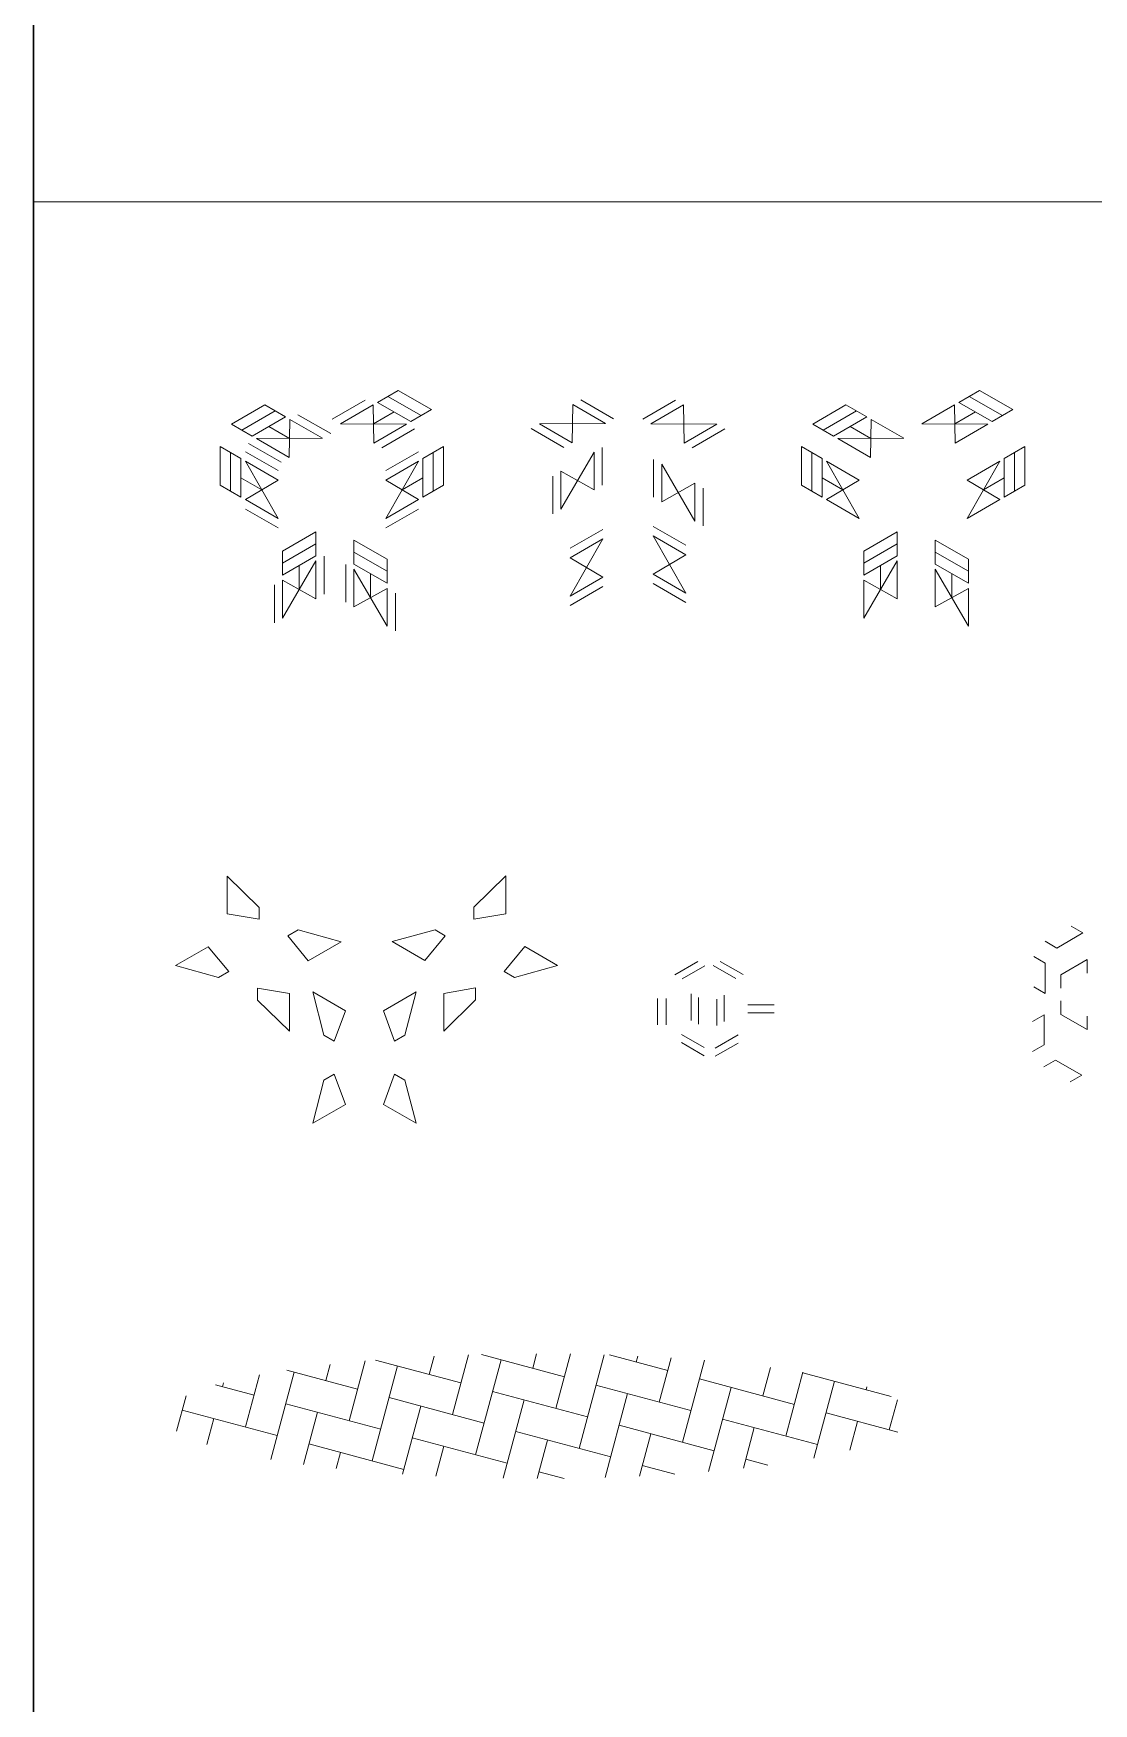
# Model space of a CAD drawing. Header units: millimetres. Extents: x 16332047 to 33387680, y -14835522 to -7015081.
# Drawn here: x 16610949 to 16615298, y -7607852 to -7601003 of the extents above; entities that cross this region are included whole.
import ezdxf

# ---------------------------------------------------------------- set-up
doc = ezdxf.new("R2010")
doc.units = ezdxf.units.MM
doc.header["$LTSCALE"] = 300
doc.header["$MEASUREMENT"] = 0
doc.layers.add('기존관', color=7, linetype='CONTINUOUS', lineweight=9)

msp = doc.modelspace()

# ---------------------------------------------------------------- hatches: boundary and pattern name
at = {"layer": '기존관', "lineweight": 0}
h = msp.add_hatch(dxfattribs=at)
h.set_pattern_fill('AR-HBONE', color=256, scale=33.6, angle=30, style=0)
h.set_pattern_definition([(75, (16259704.75, -7640796.49), (-95.03515, 164.60571), [403.2, -134.4]), (165, (16259739.53, -7640666.67), (-95.03515, 164.60571), [403.2, -134.4])])
edge = h.paths.add_edge_path()
edge.add_ellipse((16613018.7, -7606673.4), major_axis=(1526.5, 0), ratio=0.167621, start_angle=0, end_angle=360)

# ---------------------------------------------------------------- linework, layer by layer
at = {"layer": '기존관', "lineweight": 30}
msp.add_line((16610948.5, -7597733.4), (16610948.5, -7621690.5), dxfattribs=at)
at = {"layer": '기존관', "lineweight": 15}
msp.add_line((16627637.3, -7601693.9), (16610948.5, -7601693.9), dxfattribs=at)
at = {"layer": '기존관'}
for p, q in [((16612174.8, -7602584.7), (16612308.9, -7602507.2)), ((16612360.4, -7602516), (16612445.4, -7602466.9)), ((16612497, -7602594.9), (16612360.4, -7602516)), ((16612539.5, -7602570.3), (16612402.9, -7602491.4)), ((16612582, -7602545.8), (16612445.4, -7602466.9)), ((16613328.3, -7602583.5), (16613194.2, -7602506)), ((16613447.9, -7602584.7), (16613582.1, -7602507.2)), ((16614744.8, -7602516), (16614829.9, -7602466.9)), ((16614881.4, -7602594.9), (16614744.8, -7602516)), ((16614924, -7602570.3), (16614787.3, -7602491.4)), ((16614966.5, -7602545.8), (16614829.9, -7602466.9)), ((16611760.8, -7602605.3), (16611897.4, -7602526.4)), ((16611803.3, -7602629.8), (16611940, -7602551)), ((16611845.8, -7602654.4), (16611982.5, -7602575.5)), ((16611982.5, -7602575.5), (16611897.4, -7602526.4)), ((16611998.1, -7602742.3), (16612000.6, -7602586)), ((16612134.7, -7602663.4), (16612000.6, -7602586)), ((16612168, -7602644.2), (16612033.9, -7602566.7)), ((16612208.1, -7602603.9), (16612342.2, -7602526.5)), ((16612344.7, -7602682.8), (16612342.2, -7602526.5)), ((16612343.5, -7602604.6), (16612428.7, -7602555.4)), ((16612497, -7602594.9), (16612582, -7602545.8)), ((16613158.4, -7602681.6), (16613160.9, -7602525.3)), ((16613295, -7602602.7), (16613160.9, -7602525.3)), ((16613481.2, -7602603.9), (16613615.4, -7602526.5)), ((16613617.9, -7602682.8), (16613615.4, -7602526.5)), ((16614145.3, -7602605.3), (16614281.9, -7602526.4)), ((16614187.8, -7602629.8), (16614324.4, -7602551)), ((16614230.3, -7602654.4), (16614366.9, -7602575.5)), ((16614366.9, -7602575.5), (16614281.9, -7602526.4)), ((16614382.6, -7602742.3), (16614385.1, -7602586)), ((16614519.2, -7602663.4), (16614385.1, -7602586)), ((16614592.6, -7602603.9), (16614726.7, -7602526.5)), ((16614729.2, -7602682.8), (16614726.7, -7602526.5)), ((16614728, -7602604.6), (16614813.1, -7602555.4)), ((16614881.4, -7602594.9), (16614966.5, -7602545.8)), ((16611845.8, -7602654.4), (16611760.8, -7602605.3)), ((16611999.3, -7602664.1), (16611914.2, -7602614.9)), ((16612478.9, -7602605.3), (16612208.1, -7602603.9)), ((16612344.7, -7602682.8), (16612478.9, -7602605.3)), ((16612378, -7602702), (16612512.2, -7602624.6)), ((16613125.1, -7602700.8), (16612991, -7602623.4)), ((16613024.3, -7602604.1), (16613295, -7602602.7)), ((16613158.4, -7602681.6), (16613024.3, -7602604.1)), ((16613752, -7602605.3), (16613481.2, -7602603.9)), ((16613617.9, -7602682.8), (16613752, -7602605.3)), ((16613651.2, -7602702), (16613785.3, -7602624.6)), ((16614230.3, -7602654.4), (16614145.3, -7602605.3)), ((16614383.8, -7602664.1), (16614298.6, -7602614.9)), ((16614863.3, -7602605.3), (16614592.6, -7602603.9)), ((16614729.2, -7602682.8), (16614863.3, -7602605.3)), ((16611714.8, -7602697.6), (16611714.8, -7602855.4)), ((16611799.9, -7602746.7), (16611714.8, -7602697.6)), ((16611757.3, -7602722.2), (16611757.3, -7602879.9)), ((16611952.1, -7602796.1), (16611818, -7602718.7)), ((16611964.8, -7602761.5), (16611830.7, -7602684.1)), ((16611864, -7602664.8), (16612134.7, -7602663.4)), ((16611998.1, -7602742.3), (16611864, -7602664.8)), ((16612393.9, -7602796.1), (16612528, -7602718.7)), ((16612546.2, -7602746.7), (16612631.2, -7602697.6)), ((16612588.7, -7602722.2), (16612588.7, -7602879.9)), ((16612631.2, -7602697.6), (16612631.2, -7602855.4)), ((16613112.1, -7602953.8), (16613248.7, -7602720.1)), ((16613248.7, -7602720.1), (16613248.7, -7602874.9)), ((16613282, -7602700.8), (16613282, -7602855.7)), ((16614099.3, -7602697.6), (16614099.3, -7602855.4)), ((16614184.3, -7602746.7), (16614099.3, -7602697.6)), ((16614141.8, -7602722.2), (16614141.8, -7602879.9)), ((16614248.4, -7602664.8), (16614519.2, -7602663.4)), ((16614382.6, -7602742.3), (16614248.4, -7602664.8)), ((16614930.6, -7602746.7), (16615015.7, -7602697.6)), ((16614973.2, -7602722.2), (16614973.2, -7602879.9)), ((16615015.7, -7602697.6), (16615015.7, -7602855.4)), ((16611799.9, -7602746.7), (16611799.9, -7602904.5)), ((16611818, -7602757.2), (16611952.1, -7602992.4)), ((16611952.1, -7602834.6), (16611818, -7602757.2)), ((16612528, -7602757.2), (16612393.9, -7602992.4)), ((16612393.9, -7602834.6), (16612528, -7602757.2)), ((16612546.2, -7602746.7), (16612546.2, -7602904.5)), ((16613492.5, -7602749.9), (16613492.5, -7602904.8)), ((16613662.5, -7603002.9), (16613525.9, -7602769.2)), ((16613525.9, -7602769.2), (16613525.9, -7602924)), ((16614184.3, -7602746.7), (16614184.3, -7602904.5)), ((16614202.4, -7602757.2), (16614336.6, -7602992.4)), ((16614336.6, -7602834.6), (16614202.4, -7602757.2)), ((16614912.5, -7602757.2), (16614778.4, -7602992.4)), ((16614778.4, -7602834.6), (16614912.5, -7602757.2)), ((16614930.6, -7602746.7), (16614930.6, -7602904.5)), ((16611799.9, -7602904.5), (16611714.8, -7602855.4)), ((16611885, -7602874.8), (16611799.9, -7602825.6)), ((16611952.1, -7602834.6), (16611818, -7602914.9)), ((16612393.9, -7602834.6), (16612528, -7602914.9)), ((16612461, -7602874.8), (16612546.2, -7602825.6)), ((16612546.2, -7602904.5), (16612631.2, -7602855.4)), ((16613078.8, -7602818.2), (16613078.8, -7602973)), ((16613112.1, -7602798.9), (16613248.7, -7602874.9)), ((16613112.1, -7602798.9), (16613112.1, -7602953.8)), ((16613662.5, -7602848), (16613525.9, -7602924)), ((16613662.5, -7602848), (16613662.5, -7603002.9)), ((16614184.3, -7602904.5), (16614099.3, -7602855.4)), ((16614269.5, -7602874.8), (16614184.3, -7602825.6)), ((16614336.6, -7602834.6), (16614202.4, -7602914.9)), ((16614778.4, -7602834.6), (16614912.5, -7602914.9)), ((16614845.5, -7602874.8), (16614930.6, -7602825.6)), ((16614930.6, -7602904.5), (16615015.7, -7602855.4)), ((16611952.1, -7602992.4), (16611818, -7602914.9)), ((16612393.9, -7602992.4), (16612528, -7602914.9)), ((16613695.8, -7602867.3), (16613695.8, -7603022.1)), ((16614336.6, -7602992.4), (16614202.4, -7602914.9)), ((16614778.4, -7602992.4), (16614912.5, -7602914.9)), ((16611952.1, -7603030.8), (16611818, -7602953.4)), ((16612393.9, -7603030.8), (16612528, -7602953.4)), ((16612107.5, -7603047.5), (16611970.9, -7603126.4)), ((16612107.5, -7603145.7), (16612107.5, -7603047.5)), ((16613150.1, -7603114.5), (16613284.2, -7603037.1)), ((16613624.5, -7603102.2), (16613490.4, -7603024.8)), ((16613624.5, -7603140.7), (16613490.4, -7603063.2)), ((16613490.4, -7603063.2), (16613624.5, -7603298.4)), ((16614492, -7603047.5), (16614355.3, -7603126.4)), ((16614492, -7603145.7), (16614492, -7603047.5)), ((16612107.5, -7603096.6), (16611970.9, -7603175.5)), ((16611970.9, -7603224.6), (16611970.9, -7603126.4)), ((16612263.6, -7603080.8), (16612400.2, -7603159.7)), ((16612263.6, -7603179), (16612263.6, -7603080.8)), ((16612263.6, -7603129.9), (16612400.2, -7603208.8)), ((16613150.1, -7603153), (16613284.2, -7603075.5)), ((16613284.2, -7603075.5), (16613150.1, -7603310.7)), ((16614492, -7603096.6), (16614355.3, -7603175.5)), ((16614355.3, -7603224.6), (16614355.3, -7603126.4)), ((16614648.1, -7603179), (16614648.1, -7603080.8)), ((16614648.1, -7603080.8), (16614784.7, -7603159.7)), ((16614648.1, -7603129.9), (16614784.7, -7603208.8)), ((16612107.5, -7603145.7), (16611970.9, -7603224.6)), ((16612107.5, -7603166.6), (16611970.9, -7603400.4)), ((16612039.2, -7603283.5), (16612039.2, -7603185.1)), ((16612107.5, -7603321.5), (16612107.5, -7603166.6)), ((16612140.8, -7603302.3), (16612140.8, -7603147.4)), ((16612230.3, -7603335.6), (16612230.3, -7603180.7)), ((16612263.6, -7603179), (16612400.2, -7603257.9)), ((16612263.6, -7603199.9), (16612400.2, -7603433.7)), ((16612263.6, -7603354.8), (16612263.6, -7603199.9)), ((16612400.2, -7603257.9), (16612400.2, -7603159.7)), ((16613150.1, -7603153), (16613284.2, -7603233.3)), ((16613624.5, -7603140.7), (16613490.4, -7603221)), ((16614492, -7603145.7), (16614355.3, -7603224.6)), ((16614492, -7603166.6), (16614355.3, -7603400.4)), ((16614423.6, -7603283.5), (16614423.6, -7603185.1)), ((16614492, -7603321.5), (16614492, -7603166.6)), ((16614648.1, -7603179), (16614784.7, -7603257.9)), ((16614648.1, -7603199.9), (16614784.7, -7603433.7)), ((16614648.1, -7603354.8), (16614648.1, -7603199.9)), ((16614784.7, -7603257.9), (16614784.7, -7603159.7)), ((16611937.6, -7603419.6), (16611937.6, -7603264.7)), ((16611970.9, -7603400.4), (16611970.9, -7603245.5)), ((16612107.5, -7603321.5), (16611970.9, -7603245.5)), ((16612331.9, -7603316.8), (16612331.9, -7603218.5)), ((16613150.1, -7603310.7), (16613284.2, -7603233.3)), ((16613150.1, -7603349.2), (16613284.2, -7603271.7)), ((16613624.5, -7603298.4), (16613490.4, -7603221)), ((16613624.5, -7603336.9), (16613490.4, -7603259.5)), ((16614492, -7603321.5), (16614355.3, -7603245.5)), ((16614355.3, -7603400.4), (16614355.3, -7603245.5)), ((16614716.4, -7603316.8), (16614716.4, -7603218.5)), ((16612263.6, -7603354.8), (16612400.2, -7603278.8)), ((16612400.2, -7603433.7), (16612400.2, -7603278.8)), ((16612433.5, -7603452.9), (16612433.5, -7603298.1)), ((16614648.1, -7603354.8), (16614784.7, -7603278.8)), ((16614784.7, -7603433.7), (16614784.7, -7603278.8)), ((16611743.9, -7604458.8), (16611874.3, -7604587.1)), ((16611743.9, -7604613.7), (16611743.9, -7604458.8)), ((16612886.2, -7604458.3), (16612755.8, -7604586.6)), ((16612886.2, -7604613.2), (16612886.2, -7604458.3)), ((16611743.9, -7604613.7), (16611874.3, -7604635.9)), ((16611874.3, -7604635.9), (16611874.3, -7604587.1)), ((16612755.8, -7604635.4), (16612755.8, -7604586.6)), ((16612886.2, -7604613.2), (16612755.8, -7604635.4)), ((16611991.9, -7604703.8), (16612034.1, -7604679.4)), ((16612076.3, -7604805.6), (16611991.9, -7604703.8)), ((16612210.4, -7604728.2), (16612034.1, -7604679.4)), ((16612419.7, -7604727.6), (16612596, -7604678.9)), ((16612553.8, -7604805.1), (16612638.3, -7604703.3)), ((16612638.3, -7604703.3), (16612596, -7604678.9)), ((16615146.4, -7604753.8), (16615253.7, -7604691.8)), ((16615253.7, -7604691.8), (16615205.9, -7604664.3)), ((16611666.1, -7604748.5), (16611532, -7604825.9)), ((16611666.1, -7604748.5), (16611750.6, -7604850.2)), ((16612076.3, -7604805.6), (16612210.4, -7604728.2)), ((16612553.8, -7604805.1), (16612419.7, -7604727.6)), ((16612964, -7604747.9), (16612879.6, -7604849.7)), ((16612964, -7604747.9), (16613098.1, -7604825.4)), ((16615146.4, -7604753.8), (16615098.6, -7604726.2)), ((16611532, -7604825.9), (16611708.3, -7604874.6)), ((16611750.6, -7604850.2), (16611708.3, -7604874.6)), ((16612879.6, -7604849.7), (16612921.8, -7604874.1)), ((16613098.1, -7604825.4), (16612921.8, -7604874.1)), ((16613674.3, -7604809.3), (16613580.4, -7604863.5)), ((16613703.5, -7604826.1), (16613609.6, -7604880.3)), ((16613736.6, -7604825.1), (16613830.5, -7604879.3)), ((16613765.8, -7604808.3), (16613859.7, -7604862.5)), ((16615099.5, -7604816.1), (16615051.8, -7604788.5)), ((16615099.5, -7604816.1), (16615099.5, -7604940)), ((16615163.6, -7604863.2), (16615270.9, -7604801.2)), ((16615270.9, -7604801.2), (16615270.9, -7604856.3)), ((16611998.5, -7604940.4), (16611868.1, -7604918.1)), ((16611868.1, -7604918.1), (16611868.1, -7604966.9)), ((16612631.6, -7604939.8), (16612762, -7604917.6)), ((16612762, -7604917.6), (16612762, -7604966.4)), ((16615099.5, -7604940), (16615051.8, -7604912.4)), ((16615163.6, -7604863.2), (16615163.6, -7604918.3)), ((16611998.5, -7605095.2), (16611868.1, -7604966.9)), ((16611998.5, -7604940.4), (16611998.5, -7605095.2)), ((16612228.6, -7605011.1), (16612094.5, -7604933.6)), ((16612094.5, -7604933.6), (16612140.4, -7605110.6)), ((16612384.2, -7605011.1), (16612518.3, -7604933.6)), ((16612518.3, -7604933.6), (16612472.4, -7605110.6)), ((16612631.6, -7604939.8), (16612631.6, -7605094.7)), ((16612631.6, -7605094.7), (16612762, -7604966.4)), ((16613509, -7604960.1), (16613509, -7605068.5)), ((16613543.7, -7604960.1), (16613543.7, -7605068.5)), ((16613646.3, -7604941.9), (16613646.3, -7605050.3)), ((16613676.3, -7604957.2), (16613676.3, -7605065.6)), ((16613752.3, -7604963.2), (16613752.3, -7605071.6)), ((16613781.5, -7604946.4), (16613781.5, -7605054.8)), ((16613987.6, -7604986.3), (16613879.2, -7604986.3)), ((16615163.6, -7605025.9), (16615163.6, -7604970.8)), ((16612228.6, -7605011.1), (16612182.6, -7605135.1)), ((16612384.2, -7605011.1), (16612430.1, -7605135.1)), ((16613987.6, -7605020), (16613879.2, -7605020)), ((16615094.9, -7605027.2), (16615047.2, -7605054.8)), ((16615094.9, -7605151.1), (16615094.9, -7605027.2)), ((16615163.6, -7605025.9), (16615270.9, -7605087.9)), ((16615270.9, -7605087.9), (16615270.9, -7605032.8)), ((16612182.6, -7605135.1), (16612140.4, -7605110.6)), ((16612430.1, -7605135.1), (16612472.4, -7605110.6)), ((16613606.8, -7605108.1), (16613700.7, -7605162.3)), ((16613839.8, -7605109.6), (16613745.9, -7605163.8)), ((16613606.8, -7605141.8), (16613700.7, -7605196)), ((16613839.8, -7605143.3), (16613745.9, -7605197.5)), ((16615094.9, -7605151.1), (16615047.2, -7605178.7)), ((16615141.8, -7605213.4), (16615094, -7605241)), ((16615141.8, -7605213.4), (16615249.1, -7605275.4)), ((16612094.5, -7605472.2), (16612140.4, -7605295.2)), ((16612182.6, -7605270.8), (16612140.4, -7605295.2)), ((16612228.6, -7605394.8), (16612182.6, -7605270.8)), ((16612384.2, -7605394.8), (16612430.1, -7605270.8)), ((16612430.1, -7605270.8), (16612472.4, -7605295.2)), ((16612518.3, -7605472.2), (16612472.4, -7605295.2)), ((16615249.1, -7605275.4), (16615201.3, -7605303)), ((16612228.6, -7605394.8), (16612094.5, -7605472.2)), ((16612384.2, -7605394.8), (16612518.3, -7605472.2))]:
    msp.add_line(p, q, dxfattribs=at)

doc.saveas('drawing.dxf')
